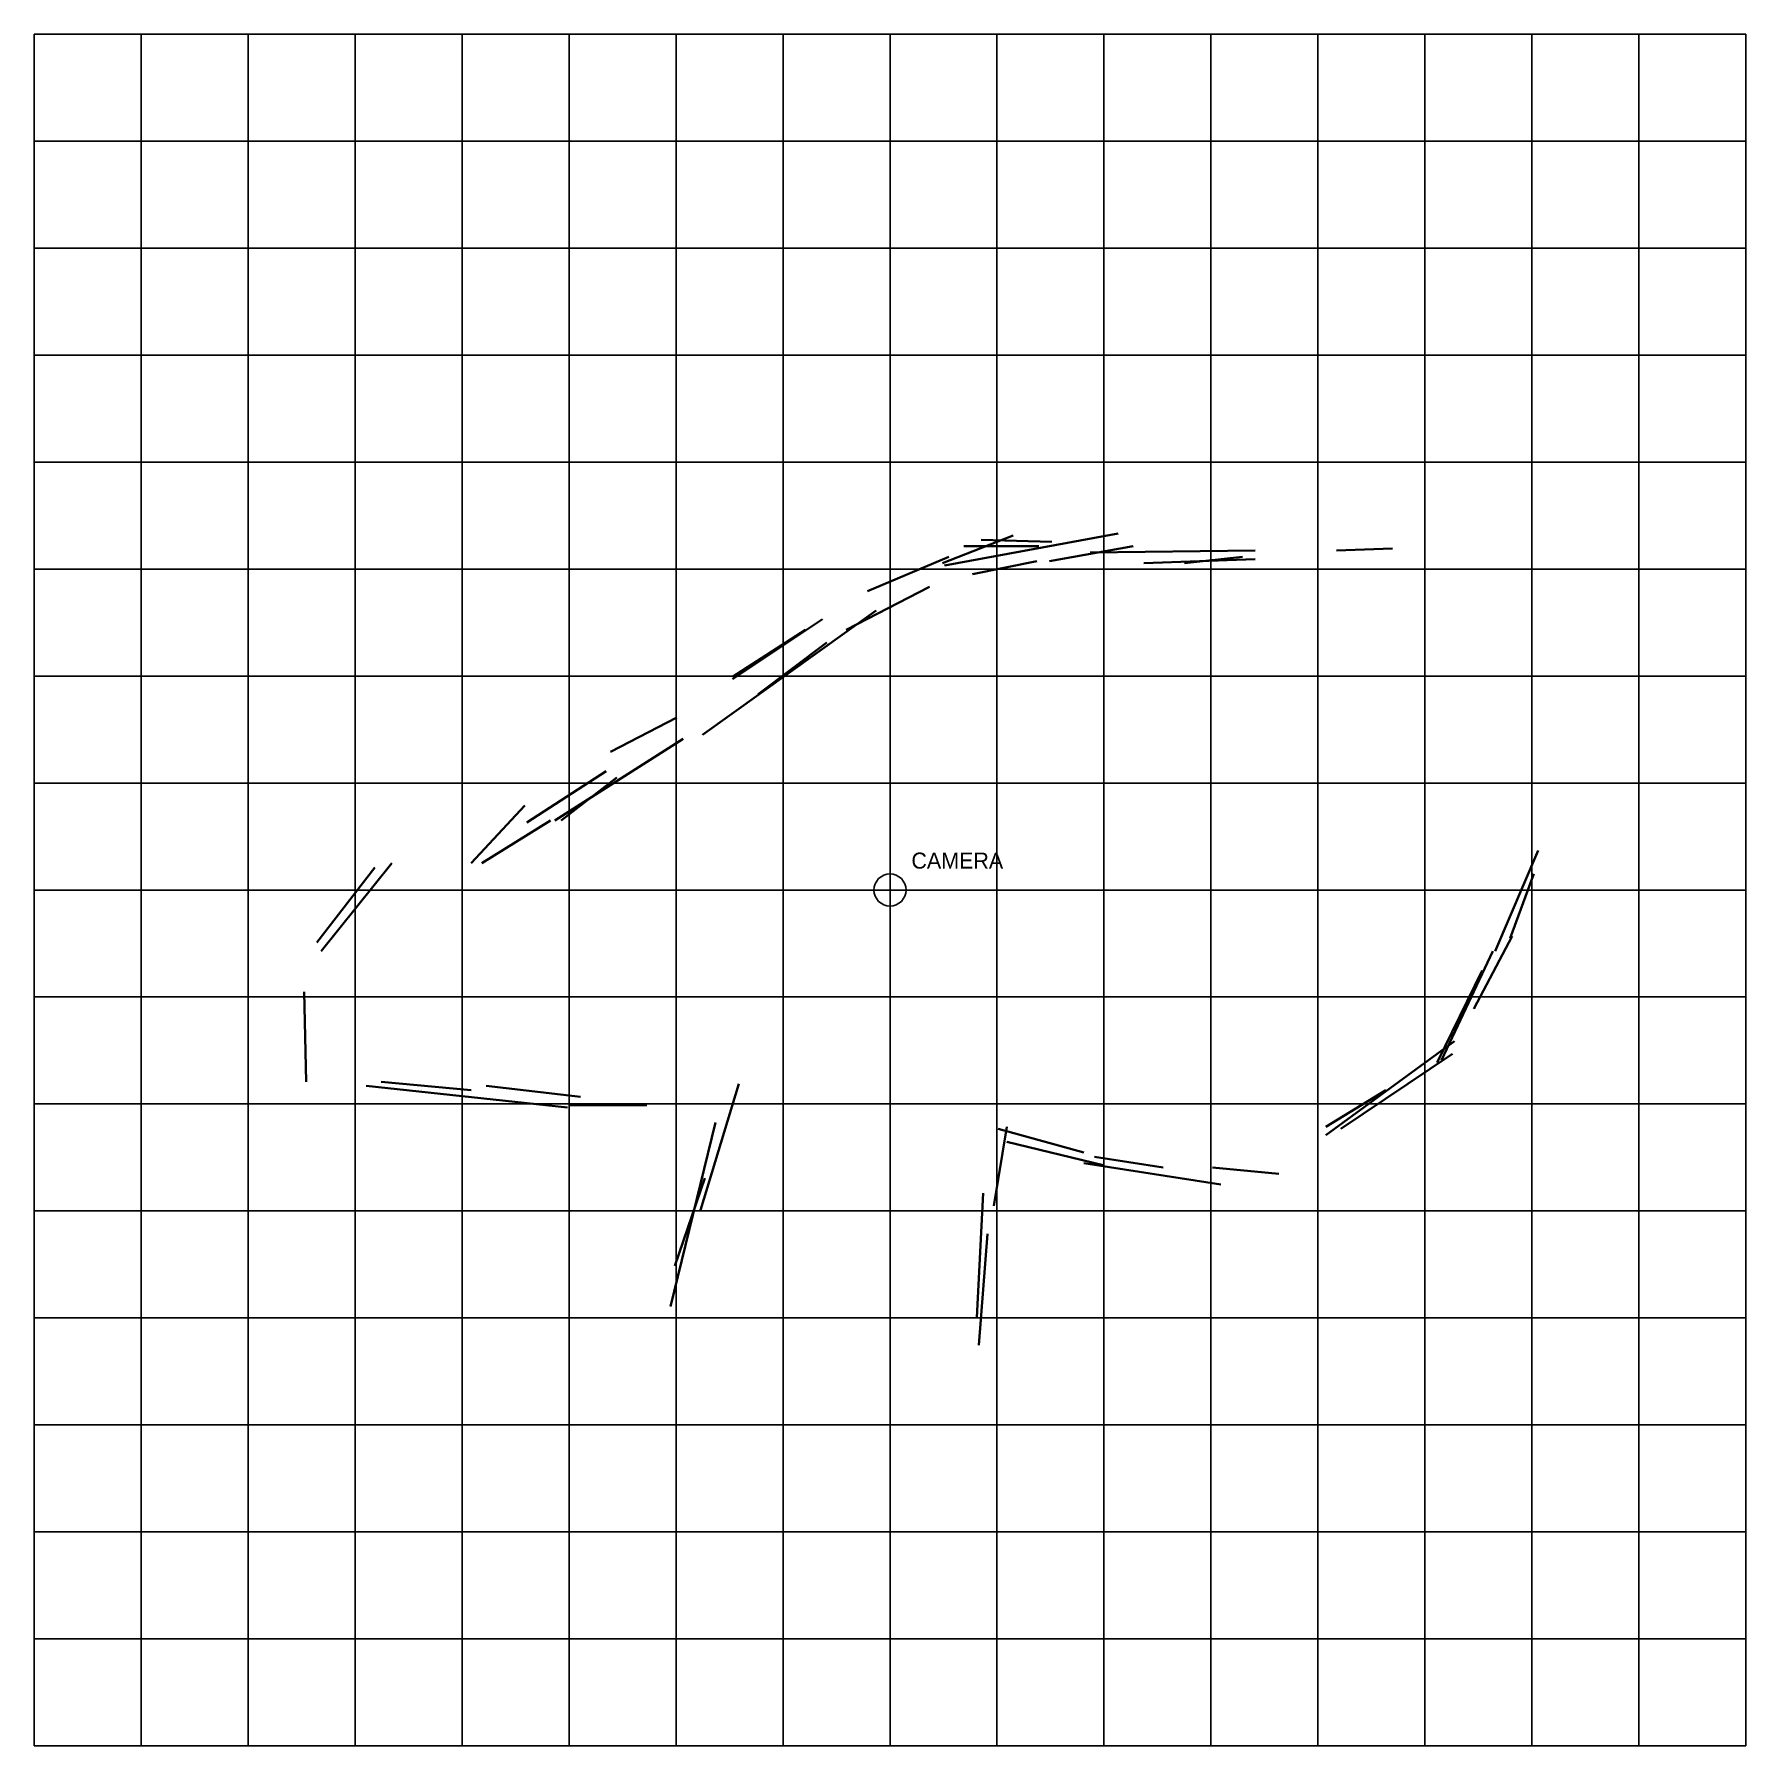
# Model space of a CAD drawing. Header units: metres. Extents: x -8 to 8, y -8 to 8.
import ezdxf

# ---------------------------------------------------------------- set-up
doc = ezdxf.new("R2010")
doc.units = ezdxf.units.M
for name, color, linetype in [('CAMERA', 1, 'Continuous'), ('GRID', 8, 'Continuous'), ('WALLS', 7, 'Continuous')]:
    doc.layers.add(name, color=color, linetype=linetype)

msp = doc.modelspace()

# ---------------------------------------------------------------- linework, layer by layer
at = {"layer": 'CAMERA'}
for p, q in [((0, -0.25), (0, 0.25)), ((-0.25, 0), (0.25, 0))]:
    msp.add_line(p, q, dxfattribs=at)
msp.add_circle((0, 0), 0.15, dxfattribs=at)
at = {"layer": 'GRID'}
for p, q in [((-8, -8), (-8, 8)), ((-8, 8), (8, 8)), ((-7, -8), (-7, 8)), ((-6, -8), (-6, 8)), ((-5, -8), (-5, 8)), ((-4, -8), (-4, 8)), ((-3, -8), (-3, 8)), ((-2, -8), (-2, 8)), ((-1, -8), (-1, 8)), ((0, -8), (0, 8)), ((1, -8), (1, 8)), ((2, -8), (2, 8)), ((3, -8), (3, 8)), ((4, -8), (4, 8)), ((5, -8), (5, 8)), ((6, -8), (6, 8)), ((7, -8), (7, 8)), ((8, -8), (8, 8)), ((-8, 7), (8, 7)), ((-8, 6), (8, 6)), ((-8, 5), (8, 5)), ((-8, 4), (8, 4)), ((-8, 3), (8, 3)), ((-8, 2), (8, 2)), ((-8, 1), (8, 1)), ((-8, 0), (8, 0)), ((-8, -1), (8, -1)), ((-8, -2), (8, -2)), ((-8, -3), (8, -3)), ((-8, -4), (8, -4)), ((-8, -5), (8, -5)), ((-8, -6), (8, -6)), ((-8, -7), (8, -7)), ((-8, -8), (8, -8))]:
    msp.add_line(p, q, dxfattribs=at)
at = {"layer": 'WALLS', "lineweight": 35}
for p, q in [((0.491, 3.054), (1.151, 3.314)), ((0.511, 3.034), (2.133, 3.334)), ((0.691, 3.214), (1.392, 3.214)), ((0.851, 3.274), (1.512, 3.254)), ((1.492, 3.074), (2.273, 3.214)), ((-0.21, 2.793), (0.551, 3.114)), ((0.771, 2.954), (1.372, 3.074)), ((1.872, 3.154), (3.414, 3.174)), ((2.373, 3.054), (3.414, 3.094)), ((2.753, 3.054), (3.294, 3.114)), ((4.175, 3.174), (4.696, 3.194)), ((-0.411, 2.433), (0.37, 2.834)), ((-1.752, 1.452), (-0.13, 2.613)), ((-1.472, 1.972), (-0.631, 2.533)), ((-1.472, 1.992), (-0.791, 2.433)), ((-1.232, 1.832), (-0.591, 2.313)), ((-2.613, 1.292), (-1.992, 1.612)), ((-3.134, 0.651), (-1.932, 1.412)), ((-3.394, 0.631), (-2.653, 1.111)), ((-3.074, 0.651), (-2.553, 1.051)), ((-3.915, 0.25), (-3.414, 0.791)), ((-3.815, 0.25), (-3.174, 0.651)), ((5.657, -0.571), (6.058, 0.37)), ((-5.357, -0.491), (-4.816, 0.21)), ((-5.317, -0.571), (-4.656, 0.25)), ((5.797, -0.451), (6.018, 0.15)), ((5.457, -1.111), (5.817, -0.431)), ((5.156, -1.592), (5.637, -0.571)), ((5.116, -1.612), (5.537, -0.751)), ((-5.477, -0.951), (-5.457, -1.792)), ((4.075, -2.293), (5.277, -1.412)), ((4.215, -2.233), (5.257, -1.532)), ((-4.896, -1.832), (-3.014, -2.033)), ((-4.756, -1.792), (-3.915, -1.872)), ((-3.775, -1.832), (-2.894, -1.932)), ((-1.772, -2.994), (-1.412, -1.812)), ((4.075, -2.213), (4.636, -1.872)), ((-2.994, -2.013), (-2.273, -2.013)), ((-2.053, -3.895), (-1.632, -2.173)), ((0.971, -2.954), (1.091, -2.213)), ((1.011, -2.233), (1.812, -2.453)), ((1.091, -2.353), (1.992, -2.573)), ((1.812, -2.553), (3.094, -2.753)), ((1.912, -2.493), (2.553, -2.593)), ((-2.013, -3.514), (-1.732, -2.693)), ((3.014, -2.593), (3.635, -2.653)), ((0.811, -3.995), (0.871, -2.834)), ((0.831, -4.255), (0.911, -3.214))]:
    msp.add_line(p, q, dxfattribs=at)

# ---------------------------------------------------------------- texts
at = {"layer": 'CAMERA'}
msp.add_text('CAMERA', height=0.15, dxfattribs=at).set_placement((0.2, 0.2))

doc.saveas('drawing.dxf')
